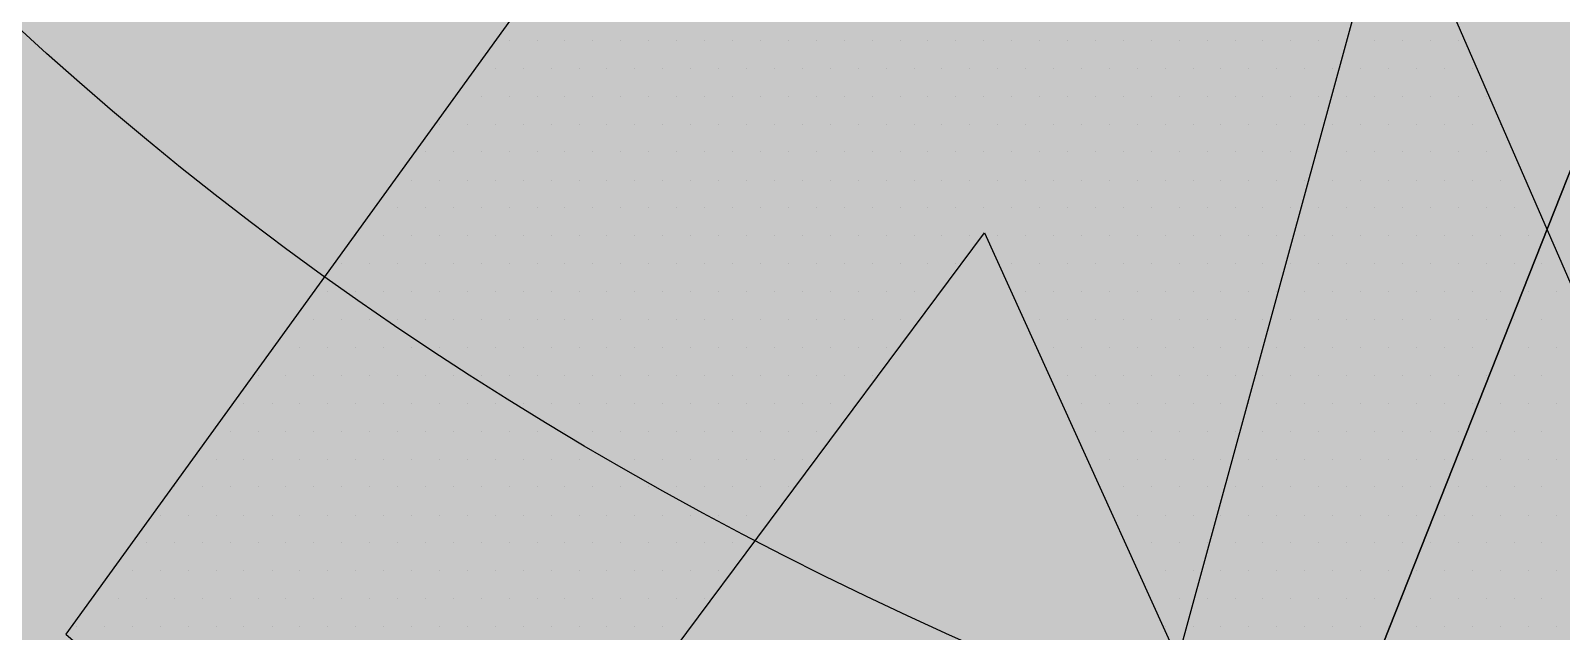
# Paper-space layout 'Layout1' of a CAD drawing. Extents: x -43 to 2298, y -18 to 768.
# Drawn here: x 135.865 to 138.884, y 256.347 to 257.531 of the extents above; entities that cross this region are included whole.
import ezdxf

# ---------------------------------------------------------------- set-up
doc = ezdxf.new("R2010")
doc.units = 0
doc.header["$LTSCALE"] = 2
doc.linetypes.add('CACHEX2', pattern=[0.75, 0.5, -0.25])
doc.layers.add('CARTOUCHE', color=7, linetype='Continuous')
doc.layers.add('LOGO', color=7, linetype='Continuous')

# ---------------------------------------------------------------- blocks, each defined once
blk = doc.blocks.new('A$C715108E3')
at = {"layer": 'LOGO', "color": 131}
for p, q in [((-15.3405, -20.8538), (-15.3405, -20.8538)), ((-15.2948, -20.8538), (-15.2948, -20.8538)), ((-15.203, -20.8538), (-15.203, -20.8538)), ((-15.1117, -20.8538), (-15.1117, -20.8538)), ((-15.0197, -20.8538), (-15.0197, -20.8538)), ((-14.9278, -20.8538), (-14.9278, -20.8538)), ((-14.8364, -20.8538), (-14.8364, -20.8538)), ((-14.7444, -20.8538), (-14.7444, -20.8538)), ((-14.6527, -20.8538), (-14.6527, -20.8538)), ((-14.5611, -20.8538), (-14.5611, -20.8538)), ((-14.4694, -20.8538), (-14.4694, -20.8538)), ((-14.3774, -20.8538), (-14.3774, -20.8538)), ((-14.2861, -20.8538), (-14.2861, -20.8538)), ((-14.1941, -20.8538), (-14.1941, -20.8538)), ((-14.1021, -20.8538), (-14.1021, -20.8538)), ((-14.0103, -20.8538), (-14.0103, -20.8538)), ((-13.9192, -20.8538), (-13.9192, -20.8538)), ((-13.827, -20.8538), (-13.827, -20.8538)), ((-13.7351, -20.8538), (-13.7351, -20.8538)), ((-13.6441, -20.8538), (-13.6441, -20.8538)), ((-13.552, -20.8538), (-13.552, -20.8538)), ((-13.46, -20.8538), (-13.46, -20.8538)), ((-13.3686, -20.8538), (-13.3686, -20.8538)), ((-13.2767, -20.8538), (-13.2767, -20.8538)), ((-13.1849, -20.8538), (-13.1849, -20.8538)), ((-13.0934, -20.8538), (-13.0934, -20.8538)), ((-13.0014, -20.8538), (-13.0014, -20.8538)), ((-12.9098, -20.8538), (-12.9098, -20.8538)), ((-12.8178, -20.8538), (-12.8178, -20.8538)), ((-12.7265, -20.8538), (-12.7265, -20.8538)), ((-12.6345, -20.8538), (-12.6345, -20.8538)), ((-12.5424, -20.8538), (-12.5424, -20.8538)), ((-12.4514, -20.8538), (-12.4514, -20.8538)), ((-12.3593, -20.8538), (-12.3593, -20.8538)), ((-12.2673, -20.8538), (-12.2673, -20.8538)), ((-12.1762, -20.8538), (-12.1762, -20.8538)), ((-15.4069, -20.9451), (-15.4069, -20.9451)), ((-15.3409, -20.9451), (-15.3409, -20.9451)), ((-15.2491, -20.9451), (-15.2491, -20.9451)), ((-15.1572, -20.9451), (-15.1572, -20.9451)), ((-15.0652, -20.9451), (-15.0652, -20.9451)), ((-14.9739, -20.9451), (-14.9739, -20.9451)), ((-14.8819, -20.9451), (-14.8819, -20.9451)), ((-14.7903, -20.9451), (-14.7903, -20.9451)), ((-14.6988, -20.9451), (-14.6988, -20.9451)), ((-14.607, -20.9451), (-14.607, -20.9451)), ((-14.5152, -20.9451), (-14.5152, -20.9451)), ((-14.4237, -20.9451), (-14.4237, -20.9451)), ((-14.3319, -20.9451), (-14.3319, -20.9451)), ((-14.2398, -20.9451), (-14.2398, -20.9451)), ((-14.1478, -20.9451), (-14.1478, -20.9451)), ((-14.0566, -20.9451), (-14.0566, -20.9451)), ((-13.9645, -20.9451), (-13.9645, -20.9451)), ((-13.8727, -20.9451), (-13.8727, -20.9451)), ((-13.7812, -20.9451), (-13.7812, -20.9451)), ((-13.6894, -20.9451), (-13.6894, -20.9451)), ((-13.5976, -20.9451), (-13.5976, -20.9451)), ((-13.5063, -20.9451), (-13.5063, -20.9451)), ((-13.4143, -20.9451), (-13.4143, -20.9451)), ((-13.3223, -20.9451), (-13.3223, -20.9451)), ((-13.2312, -20.9451), (-13.2312, -20.9451)), ((-13.1392, -20.9451), (-13.1392, -20.9451)), ((-13.0473, -20.9451), (-13.0473, -20.9451)), ((-12.9559, -20.9451), (-12.9559, -20.9451)), ((-12.8642, -20.9451), (-12.8642, -20.9451)), ((-12.7722, -20.9451), (-12.7722, -20.9451)), ((-12.6802, -20.9451), (-12.6802, -20.9451)), ((-12.5889, -20.9451), (-12.5889, -20.9451)), ((-12.4971, -20.9451), (-12.4971, -20.9451)), ((-12.4053, -20.9451), (-12.4053, -20.9451)), ((-12.3136, -20.9451), (-12.3136, -20.9451)), ((-12.2216, -20.9451), (-12.2216, -20.9451)), ((-12.1298, -20.9451), (-12.1298, -20.9451)), ((-15.4732, -21.0375), (-15.4732, -21.0375)), ((-15.3866, -21.0375), (-15.3866, -21.0375)), ((-15.2948, -21.0375), (-15.2948, -21.0375)), ((-15.203, -21.0375), (-15.203, -21.0375)), ((-15.1117, -21.0375), (-15.1117, -21.0375)), ((-15.0197, -21.0375), (-15.0197, -21.0375)), ((-14.9278, -21.0375), (-14.9278, -21.0375)), ((-14.8364, -21.0375), (-14.8364, -21.0375)), ((-14.7444, -21.0375), (-14.7444, -21.0375)), ((-14.6527, -21.0375), (-14.6527, -21.0375)), ((-14.5611, -21.0375), (-14.5611, -21.0375)), ((-14.4694, -21.0375), (-14.4694, -21.0375)), ((-14.3774, -21.0375), (-14.3774, -21.0375)), ((-14.2861, -21.0375), (-14.2861, -21.0375)), ((-14.1941, -21.0375), (-14.1941, -21.0375)), ((-14.1021, -21.0375), (-14.1021, -21.0375)), ((-14.0103, -21.0375), (-14.0103, -21.0375)), ((-13.9192, -21.0375), (-13.9192, -21.0375)), ((-13.827, -21.0375), (-13.827, -21.0375)), ((-13.7351, -21.0375), (-13.7351, -21.0375)), ((-13.6441, -21.0375), (-13.6441, -21.0375)), ((-13.552, -21.0375), (-13.552, -21.0375)), ((-13.46, -21.0375), (-13.46, -21.0375)), ((-13.3686, -21.0375), (-13.3686, -21.0375)), ((-13.2767, -21.0375), (-13.2767, -21.0375)), ((-13.1849, -21.0375), (-13.1849, -21.0375)), ((-13.0934, -21.0375), (-13.0934, -21.0375)), ((-13.0014, -21.0375), (-13.0014, -21.0375)), ((-12.9098, -21.0375), (-12.9098, -21.0375)), ((-12.8178, -21.0375), (-12.8178, -21.0375)), ((-12.7265, -21.0375), (-12.7265, -21.0375)), ((-12.6345, -21.0375), (-12.6345, -21.0375)), ((-12.5424, -21.0375), (-12.5424, -21.0375)), ((-12.4514, -21.0375), (-12.4514, -21.0375)), ((-12.3593, -21.0375), (-12.3593, -21.0375)), ((-12.2673, -21.0375), (-12.2673, -21.0375)), ((-12.1762, -21.0375), (-12.1762, -21.0375)), ((-12.0844, -21.0375), (-12.0844, -21.0375)), ((-15.5396, -21.1288), (-15.5396, -21.1288)), ((-15.5242, -21.1288), (-15.5242, -21.1288)), ((-15.4324, -21.1288), (-15.4324, -21.1288)), ((-15.3409, -21.1288), (-15.3409, -21.1288)), ((-15.2491, -21.1288), (-15.2491, -21.1288)), ((-15.1572, -21.1288), (-15.1572, -21.1288)), ((-15.0652, -21.1288), (-15.0652, -21.1288)), ((-14.9739, -21.1288), (-14.9739, -21.1288)), ((-14.8819, -21.1288), (-14.8819, -21.1288)), ((-14.7903, -21.1288), (-14.7903, -21.1288)), ((-14.6988, -21.1288), (-14.6988, -21.1288)), ((-14.607, -21.1288), (-14.607, -21.1288)), ((-14.5152, -21.1288), (-14.5152, -21.1288)), ((-14.4237, -21.1288), (-14.4237, -21.1288)), ((-14.3319, -21.1288), (-14.3319, -21.1288)), ((-14.2398, -21.1288), (-14.2398, -21.1288)), ((-14.1478, -21.1288), (-14.1478, -21.1288)), ((-14.0566, -21.1288), (-14.0566, -21.1288)), ((-13.9645, -21.1288), (-13.9645, -21.1288)), ((-13.8727, -21.1288), (-13.8727, -21.1288)), ((-13.7812, -21.1288), (-13.7812, -21.1288)), ((-13.6894, -21.1288), (-13.6894, -21.1288)), ((-13.5976, -21.1288), (-13.5976, -21.1288)), ((-13.5063, -21.1288), (-13.5063, -21.1288)), ((-13.4143, -21.1288), (-13.4143, -21.1288)), ((-13.3223, -21.1288), (-13.3223, -21.1288)), ((-13.2312, -21.1288), (-13.2312, -21.1288)), ((-13.1392, -21.1288), (-13.1392, -21.1288)), ((-13.0473, -21.1288), (-13.0473, -21.1288)), ((-12.9559, -21.1288), (-12.9559, -21.1288)), ((-12.8642, -21.1288), (-12.8642, -21.1288)), ((-12.7722, -21.1288), (-12.7722, -21.1288)), ((-12.6802, -21.1288), (-12.6802, -21.1288)), ((-12.5889, -21.1288), (-12.5889, -21.1288)), ((-12.4971, -21.1288), (-12.4971, -21.1288)), ((-12.4053, -21.1288), (-12.4053, -21.1288)), ((-12.3136, -21.1288), (-12.3136, -21.1288)), ((-12.2216, -21.1288), (-12.2216, -21.1288)), ((-12.1298, -21.1288), (-12.1298, -21.1288)), ((-12.0387, -21.1288), (-12.0387, -21.1288)), ((-15.6059, -21.2202), (-15.6059, -21.2202)), ((-15.5699, -21.2202), (-15.5699, -21.2202)), ((-15.4786, -21.2202), (-15.4786, -21.2202)), ((-15.3866, -21.2202), (-15.3866, -21.2202)), ((-15.2948, -21.2202), (-15.2948, -21.2202)), ((-15.203, -21.2202), (-15.203, -21.2202)), ((-15.1117, -21.2202), (-15.1117, -21.2202)), ((-15.0197, -21.2202), (-15.0197, -21.2202)), ((-14.9278, -21.2202), (-14.9278, -21.2202)), ((-14.8364, -21.2202), (-14.8364, -21.2202)), ((-14.7444, -21.2202), (-14.7444, -21.2202)), ((-14.6527, -21.2202), (-14.6527, -21.2202)), ((-14.5611, -21.2202), (-14.5611, -21.2202)), ((-14.4694, -21.2202), (-14.4694, -21.2202)), ((-14.3774, -21.2202), (-14.3774, -21.2202)), ((-14.2861, -21.2202), (-14.2861, -21.2202)), ((-14.1941, -21.2202), (-14.1941, -21.2202)), ((-14.1021, -21.2202), (-14.1021, -21.2202)), ((-14.0103, -21.2202), (-14.0103, -21.2202)), ((-13.9192, -21.2202), (-13.9192, -21.2202)), ((-13.827, -21.2202), (-13.827, -21.2202)), ((-13.7351, -21.2202), (-13.7351, -21.2202)), ((-13.6441, -21.2202), (-13.6441, -21.2202)), ((-13.552, -21.2202), (-13.552, -21.2202)), ((-13.46, -21.2202), (-13.46, -21.2202)), ((-13.3686, -21.2202), (-13.3686, -21.2202)), ((-13.2767, -21.2202), (-13.2767, -21.2202)), ((-13.1849, -21.2202), (-13.1849, -21.2202)), ((-13.0934, -21.2202), (-13.0934, -21.2202)), ((-13.0014, -21.2202), (-13.0014, -21.2202)), ((-12.9098, -21.2202), (-12.9098, -21.2202)), ((-12.8178, -21.2202), (-12.8178, -21.2202)), ((-12.7265, -21.2202), (-12.7265, -21.2202)), ((-12.6345, -21.2202), (-12.6345, -21.2202)), ((-12.5424, -21.2202), (-12.5424, -21.2202)), ((-12.4514, -21.2202), (-12.4514, -21.2202)), ((-12.3593, -21.2202), (-12.3593, -21.2202)), ((-12.2673, -21.2202), (-12.2673, -21.2202)), ((-12.1762, -21.2202), (-12.1762, -21.2202)), ((-12.0844, -21.2202), (-12.0844, -21.2202)), ((-15.6722, -21.3126), (-15.6722, -21.3126)), ((-15.616, -21.3126), (-15.616, -21.3126)), ((-15.5242, -21.3126), (-15.5242, -21.3126)), ((-15.4324, -21.3126), (-15.4324, -21.3126)), ((-15.3409, -21.3126), (-15.3409, -21.3126)), ((-15.2491, -21.3126), (-15.2491, -21.3126)), ((-15.1572, -21.3126), (-15.1572, -21.3126)), ((-15.0652, -21.3126), (-15.0652, -21.3126)), ((-14.9739, -21.3126), (-14.9739, -21.3126)), ((-14.8819, -21.3126), (-14.8819, -21.3126)), ((-14.7903, -21.3126), (-14.7903, -21.3126)), ((-14.6988, -21.3126), (-14.6988, -21.3126)), ((-14.607, -21.3126), (-14.607, -21.3126)), ((-14.5152, -21.3126), (-14.5152, -21.3126)), ((-14.4237, -21.3126), (-14.4237, -21.3126)), ((-14.3319, -21.3126), (-14.3319, -21.3126)), ((-14.2398, -21.3126), (-14.2398, -21.3126)), ((-14.1478, -21.3126), (-14.1478, -21.3126)), ((-14.0566, -21.3126), (-14.0566, -21.3126)), ((-13.9645, -21.3126), (-13.9645, -21.3126)), ((-13.8727, -21.3126), (-13.8727, -21.3126)), ((-13.7812, -21.3126), (-13.7812, -21.3126)), ((-13.6894, -21.3126), (-13.6894, -21.3126)), ((-13.5976, -21.3126), (-13.5976, -21.3126)), ((-13.5063, -21.3126), (-13.5063, -21.3126)), ((-13.4143, -21.3126), (-13.4143, -21.3126)), ((-13.3223, -21.3126), (-13.3223, -21.3126)), ((-13.2312, -21.3126), (-13.2312, -21.3126)), ((-13.1392, -21.3126), (-13.1392, -21.3126)), ((-13.0473, -21.3126), (-13.0473, -21.3126)), ((-12.9559, -21.3126), (-12.9559, -21.3126)), ((-12.8642, -21.3126), (-12.8642, -21.3126)), ((-12.7722, -21.3126), (-12.7722, -21.3126)), ((-12.6802, -21.3126), (-12.6802, -21.3126)), ((-12.5889, -21.3126), (-12.5889, -21.3126)), ((-12.4971, -21.3126), (-12.4971, -21.3126)), ((-12.4053, -21.3126), (-12.4053, -21.3126)), ((-12.3136, -21.3126), (-12.3136, -21.3126)), ((-12.2216, -21.3126), (-12.2216, -21.3126)), ((-12.1298, -21.3126), (-12.1298, -21.3126)), ((-12.0387, -21.3126), (-12.0387, -21.3126)), ((-15.7386, -21.4039), (-15.7386, -21.4039)), ((-15.6619, -21.4039), (-15.6619, -21.4039)), ((-15.5699, -21.4039), (-15.5699, -21.4039)), ((-15.4786, -21.4039), (-15.4786, -21.4039)), ((-15.3866, -21.4039), (-15.3866, -21.4039)), ((-15.2948, -21.4039), (-15.2948, -21.4039)), ((-15.203, -21.4039), (-15.203, -21.4039)), ((-15.1117, -21.4039), (-15.1117, -21.4039)), ((-15.0197, -21.4039), (-15.0197, -21.4039)), ((-14.9278, -21.4039), (-14.9278, -21.4039)), ((-14.8364, -21.4039), (-14.8364, -21.4039)), ((-14.7444, -21.4039), (-14.7444, -21.4039)), ((-14.6527, -21.4039), (-14.6527, -21.4039)), ((-14.5611, -21.4039), (-14.5611, -21.4039)), ((-14.4694, -21.4039), (-14.4694, -21.4039)), ((-14.3774, -21.4039), (-14.3774, -21.4039)), ((-14.2861, -21.4039), (-14.2861, -21.4039)), ((-14.1941, -21.4039), (-14.1941, -21.4039)), ((-14.1021, -21.4039), (-14.1021, -21.4039)), ((-14.0103, -21.4039), (-14.0103, -21.4039)), ((-13.9192, -21.4039), (-13.9192, -21.4039)), ((-13.827, -21.4039), (-13.827, -21.4039)), ((-13.7351, -21.4039), (-13.7351, -21.4039)), ((-13.6441, -21.4039), (-13.6441, -21.4039)), ((-13.552, -21.4039), (-13.552, -21.4039)), ((-13.46, -21.4039), (-13.46, -21.4039)), ((-13.3686, -21.4039), (-13.3686, -21.4039)), ((-13.2767, -21.4039), (-13.2767, -21.4039)), ((-13.1849, -21.4039), (-13.1849, -21.4039)), ((-13.0934, -21.4039), (-13.0934, -21.4039)), ((-13.0014, -21.4039), (-13.0014, -21.4039)), ((-12.9098, -21.4039), (-12.9098, -21.4039)), ((-12.8178, -21.4039), (-12.8178, -21.4039)), ((-12.7265, -21.4039), (-12.7265, -21.4039)), ((-12.6345, -21.4039), (-12.6345, -21.4039)), ((-12.5424, -21.4039), (-12.5424, -21.4039)), ((-12.4514, -21.4039), (-12.4514, -21.4039)), ((-12.3593, -21.4039), (-12.3593, -21.4039)), ((-12.2673, -21.4039), (-12.2673, -21.4039)), ((-12.1762, -21.4039), (-12.1762, -21.4039)), ((-12.0844, -21.4039), (-12.0844, -21.4039)), ((-11.9924, -21.4039), (-11.9924, -21.4039)), ((-15.8049, -21.4954), (-15.8049, -21.4954)), ((-15.7995, -21.4954), (-15.7995, -21.4954)), ((-15.7075, -21.4954), (-15.7075, -21.4954)), ((-15.616, -21.4954), (-15.616, -21.4954)), ((-15.5242, -21.4954), (-15.5242, -21.4954)), ((-15.4324, -21.4954), (-15.4324, -21.4954)), ((-15.3409, -21.4954), (-15.3409, -21.4954)), ((-15.2491, -21.4954), (-15.2491, -21.4954)), ((-15.1572, -21.4954), (-15.1572, -21.4954)), ((-15.0652, -21.4954), (-15.0652, -21.4954)), ((-14.9739, -21.4954), (-14.9739, -21.4954)), ((-14.8819, -21.4954), (-14.8819, -21.4954)), ((-14.7903, -21.4954), (-14.7903, -21.4954)), ((-14.6988, -21.4954), (-14.6988, -21.4954)), ((-14.607, -21.4954), (-14.607, -21.4954)), ((-14.5152, -21.4954), (-14.5152, -21.4954)), ((-14.4237, -21.4954), (-14.4237, -21.4954)), ((-14.3319, -21.4954), (-14.3319, -21.4954)), ((-14.2398, -21.4954), (-14.2398, -21.4954)), ((-14.1478, -21.4954), (-14.1478, -21.4954)), ((-14.0566, -21.4954), (-14.0566, -21.4954)), ((-13.9645, -21.4954), (-13.9645, -21.4954)), ((-13.8727, -21.4954), (-13.8727, -21.4954)), ((-13.7812, -21.4954), (-13.7812, -21.4954)), ((-13.7291, -21.4954), (-13.7291, -21.4954)), ((-13.6894, -21.4954), (-13.6894, -21.4954)), ((-13.5976, -21.4954), (-13.5976, -21.4954)), ((-13.5063, -21.4954), (-13.5063, -21.4954)), ((-13.4143, -21.4954), (-13.4143, -21.4954)), ((-13.3223, -21.4954), (-13.3223, -21.4954)), ((-13.2312, -21.4954), (-13.2312, -21.4954)), ((-13.1392, -21.4954), (-13.1392, -21.4954)), ((-13.0473, -21.4954), (-13.0473, -21.4954)), ((-12.9559, -21.4954), (-12.9559, -21.4954)), ((-12.8642, -21.4954), (-12.8642, -21.4954)), ((-12.7722, -21.4954), (-12.7722, -21.4954)), ((-12.6802, -21.4954), (-12.6802, -21.4954)), ((-12.5889, -21.4954), (-12.5889, -21.4954)), ((-12.4971, -21.4954), (-12.4971, -21.4954)), ((-12.4053, -21.4954), (-12.4053, -21.4954)), ((-12.3136, -21.4954), (-12.3136, -21.4954)), ((-12.2216, -21.4954), (-12.2216, -21.4954)), ((-12.1298, -21.4954), (-12.1298, -21.4954)), ((-12.0387, -21.4954), (-12.0387, -21.4954)), ((-11.9465, -21.4954), (-11.9465, -21.4954)), ((-15.8713, -21.5878), (-15.8713, -21.5878)), ((-15.845, -21.5878), (-15.845, -21.5878)), ((-15.754, -21.5878), (-15.754, -21.5878)), ((-15.6619, -21.5878), (-15.6619, -21.5878)), ((-15.5699, -21.5878), (-15.5699, -21.5878)), ((-15.4786, -21.5878), (-15.4786, -21.5878)), ((-15.3866, -21.5878), (-15.3866, -21.5878)), ((-15.2948, -21.5878), (-15.2948, -21.5878)), ((-15.203, -21.5878), (-15.203, -21.5878)), ((-15.1117, -21.5878), (-15.1117, -21.5878)), ((-15.0197, -21.5878), (-15.0197, -21.5878)), ((-14.9278, -21.5878), (-14.9278, -21.5878)), ((-14.8364, -21.5878), (-14.8364, -21.5878)), ((-14.7444, -21.5878), (-14.7444, -21.5878)), ((-14.6527, -21.5878), (-14.6527, -21.5878)), ((-14.5611, -21.5878), (-14.5611, -21.5878)), ((-14.4694, -21.5878), (-14.4694, -21.5878)), ((-14.3774, -21.5878), (-14.3774, -21.5878)), ((-14.2861, -21.5878), (-14.2861, -21.5878)), ((-14.1941, -21.5878), (-14.1941, -21.5878)), ((-14.1021, -21.5878), (-14.1021, -21.5878)), ((-14.0103, -21.5878), (-14.0103, -21.5878)), ((-13.9192, -21.5878), (-13.9192, -21.5878)), ((-13.827, -21.5878), (-13.827, -21.5878)), ((-13.6875, -21.5878), (-13.6875, -21.5878)), ((-13.6441, -21.5878), (-13.6441, -21.5878)), ((-13.552, -21.5878), (-13.552, -21.5878)), ((-13.46, -21.5878), (-13.46, -21.5878)), ((-13.3686, -21.5878), (-13.3686, -21.5878)), ((-13.2767, -21.5878), (-13.2767, -21.5878)), ((-13.1849, -21.5878), (-13.1849, -21.5878)), ((-13.0934, -21.5878), (-13.0934, -21.5878)), ((-13.0014, -21.5878), (-13.0014, -21.5878)), ((-12.9098, -21.5878), (-12.9098, -21.5878)), ((-12.8178, -21.5878), (-12.8178, -21.5878)), ((-12.7265, -21.5878), (-12.7265, -21.5878)), ((-12.6345, -21.5878), (-12.6345, -21.5878)), ((-12.5424, -21.5878), (-12.5424, -21.5878)), ((-12.4514, -21.5878), (-12.4514, -21.5878)), ((-12.3593, -21.5878), (-12.3593, -21.5878)), ((-12.2673, -21.5878), (-12.2673, -21.5878)), ((-12.1762, -21.5878), (-12.1762, -21.5878)), ((-12.0844, -21.5878), (-12.0844, -21.5878)), ((-11.9924, -21.5878), (-11.9924, -21.5878)), ((-11.9011, -21.5878), (-11.9011, -21.5878)), ((-15.9376, -21.6792), (-15.9376, -21.6792)), ((-15.8915, -21.6792), (-15.8915, -21.6792)), ((-15.7995, -21.6792), (-15.7995, -21.6792)), ((-15.7075, -21.6792), (-15.7075, -21.6792)), ((-15.616, -21.6792), (-15.616, -21.6792)), ((-15.5242, -21.6792), (-15.5242, -21.6792)), ((-15.4324, -21.6792), (-15.4324, -21.6792)), ((-15.3409, -21.6792), (-15.3409, -21.6792)), ((-15.2491, -21.6792), (-15.2491, -21.6792)), ((-15.1572, -21.6792), (-15.1572, -21.6792)), ((-15.0652, -21.6792), (-15.0652, -21.6792)), ((-14.9739, -21.6792), (-14.9739, -21.6792)), ((-14.8819, -21.6792), (-14.8819, -21.6792)), ((-14.7903, -21.6792), (-14.7903, -21.6792)), ((-14.6988, -21.6792), (-14.6988, -21.6792)), ((-14.607, -21.6792), (-14.607, -21.6792)), ((-14.5152, -21.6792), (-14.5152, -21.6792)), ((-14.4237, -21.6792), (-14.4237, -21.6792)), ((-14.3319, -21.6792), (-14.3319, -21.6792)), ((-14.2398, -21.6792), (-14.2398, -21.6792)), ((-14.1478, -21.6792), (-14.1478, -21.6792)), ((-14.0566, -21.6792), (-14.0566, -21.6792)), ((-13.9645, -21.6792), (-13.9645, -21.6792)), ((-13.6456, -21.6792), (-13.6456, -21.6792)), ((-13.5976, -21.6792), (-13.5976, -21.6792)), ((-13.5063, -21.6792), (-13.5063, -21.6792)), ((-13.4143, -21.6792), (-13.4143, -21.6792)), ((-13.3223, -21.6792), (-13.3223, -21.6792)), ((-13.2312, -21.6792), (-13.2312, -21.6792)), ((-13.1392, -21.6792), (-13.1392, -21.6792)), ((-13.0473, -21.6792), (-13.0473, -21.6792)), ((-12.9559, -21.6792), (-12.9559, -21.6792)), ((-12.8642, -21.6792), (-12.8642, -21.6792)), ((-12.7722, -21.6792), (-12.7722, -21.6792)), ((-12.6802, -21.6792), (-12.6802, -21.6792)), ((-12.5889, -21.6792), (-12.5889, -21.6792)), ((-12.4971, -21.6792), (-12.4971, -21.6792)), ((-12.4053, -21.6792), (-12.4053, -21.6792)), ((-12.3136, -21.6792), (-12.3136, -21.6792)), ((-12.2216, -21.6792), (-12.2216, -21.6792)), ((-12.1298, -21.6792), (-12.1298, -21.6792)), ((-12.0387, -21.6792), (-12.0387, -21.6792)), ((-11.9465, -21.6792), (-11.9465, -21.6792)), ((-11.8546, -21.6792), (-11.8546, -21.6792)), ((-16.0032, -21.7705), (-16.0032, -21.7705)), ((-15.9369, -21.7705), (-15.9369, -21.7705)), ((-15.845, -21.7705), (-15.845, -21.7705)), ((-15.754, -21.7705), (-15.754, -21.7705)), ((-15.6619, -21.7705), (-15.6619, -21.7705)), ((-15.5699, -21.7705), (-15.5699, -21.7705)), ((-15.4786, -21.7705), (-15.4786, -21.7705)), ((-15.3866, -21.7705), (-15.3866, -21.7705)), ((-15.2948, -21.7705), (-15.2948, -21.7705)), ((-15.203, -21.7705), (-15.203, -21.7705)), ((-15.1117, -21.7705), (-15.1117, -21.7705)), ((-15.0197, -21.7705), (-15.0197, -21.7705)), ((-14.9278, -21.7705), (-14.9278, -21.7705)), ((-14.8364, -21.7705), (-14.8364, -21.7705)), ((-14.7444, -21.7705), (-14.7444, -21.7705)), ((-14.6527, -21.7705), (-14.6527, -21.7705)), ((-14.5611, -21.7705), (-14.5611, -21.7705)), ((-14.4694, -21.7705), (-14.4694, -21.7705)), ((-14.3774, -21.7705), (-14.3774, -21.7705)), ((-14.2861, -21.7705), (-14.2861, -21.7705)), ((-14.1941, -21.7705), (-14.1941, -21.7705)), ((-14.1021, -21.7705), (-14.1021, -21.7705)), ((-14.0103, -21.7705), (-14.0103, -21.7705)), ((-13.6043, -21.7705), (-13.6043, -21.7705)), ((-13.552, -21.7705), (-13.552, -21.7705)), ((-13.46, -21.7705), (-13.46, -21.7705)), ((-13.3686, -21.7705), (-13.3686, -21.7705)), ((-13.2767, -21.7705), (-13.2767, -21.7705)), ((-13.1849, -21.7705), (-13.1849, -21.7705)), ((-13.0934, -21.7705), (-13.0934, -21.7705)), ((-13.0014, -21.7705), (-13.0014, -21.7705)), ((-12.9098, -21.7705), (-12.9098, -21.7705)), ((-12.8178, -21.7705), (-12.8178, -21.7705)), ((-12.7265, -21.7705), (-12.7265, -21.7705)), ((-12.6345, -21.7705), (-12.6345, -21.7705)), ((-12.5424, -21.7705), (-12.5424, -21.7705)), ((-12.4514, -21.7705), (-12.4514, -21.7705)), ((-12.3593, -21.7705), (-12.3593, -21.7705)), ((-12.2673, -21.7705), (-12.2673, -21.7705)), ((-12.1762, -21.7705), (-12.1762, -21.7705)), ((-12.0844, -21.7705), (-12.0844, -21.7705)), ((-11.9924, -21.7705), (-11.9924, -21.7705)), ((-11.9011, -21.7705), (-11.9011, -21.7705)), ((-16.0697, -21.8631), (-16.0697, -21.8631)), ((-15.9828, -21.8631), (-15.9828, -21.8631)), ((-15.8915, -21.8631), (-15.8915, -21.8631)), ((-15.7995, -21.8631), (-15.7995, -21.8631)), ((-15.7075, -21.8631), (-15.7075, -21.8631)), ((-15.616, -21.8631), (-15.616, -21.8631)), ((-15.5242, -21.8631), (-15.5242, -21.8631)), ((-15.4324, -21.8631), (-15.4324, -21.8631)), ((-15.3409, -21.8631), (-15.3409, -21.8631)), ((-15.2491, -21.8631), (-15.2491, -21.8631)), ((-15.1572, -21.8631), (-15.1572, -21.8631)), ((-15.0652, -21.8631), (-15.0652, -21.8631)), ((-14.9739, -21.8631), (-14.9739, -21.8631)), ((-14.8819, -21.8631), (-14.8819, -21.8631)), ((-14.7903, -21.8631), (-14.7903, -21.8631)), ((-14.6988, -21.8631), (-14.6988, -21.8631)), ((-14.607, -21.8631), (-14.607, -21.8631)), ((-14.5152, -21.8631), (-14.5152, -21.8631)), ((-14.4237, -21.8631), (-14.4237, -21.8631)), ((-14.3319, -21.8631), (-14.3319, -21.8631)), ((-14.2398, -21.8631), (-14.2398, -21.8631)), ((-14.1478, -21.8631), (-14.1478, -21.8631)), ((-14.0566, -21.8631), (-14.0566, -21.8631)), ((-13.5622, -21.8631), (-13.5622, -21.8631)), ((-13.5063, -21.8631), (-13.5063, -21.8631)), ((-13.4143, -21.8631), (-13.4143, -21.8631)), ((-13.3223, -21.8631), (-13.3223, -21.8631)), ((-13.2312, -21.8631), (-13.2312, -21.8631)), ((-13.1392, -21.8631), (-13.1392, -21.8631)), ((-13.0473, -21.8631), (-13.0473, -21.8631)), ((-12.9559, -21.8631), (-12.9559, -21.8631)), ((-12.8642, -21.8631), (-12.8642, -21.8631)), ((-12.7722, -21.8631), (-12.7722, -21.8631)), ((-12.6802, -21.8631), (-12.6802, -21.8631)), ((-12.5889, -21.8631), (-12.5889, -21.8631)), ((-12.4971, -21.8631), (-12.4971, -21.8631)), ((-12.4053, -21.8631), (-12.4053, -21.8631)), ((-12.3136, -21.8631), (-12.3136, -21.8631)), ((-12.2216, -21.8631), (-12.2216, -21.8631)), ((-12.1298, -21.8631), (-12.1298, -21.8631)), ((-12.0387, -21.8631), (-12.0387, -21.8631)), ((-11.9465, -21.8631), (-11.9465, -21.8631)), ((-11.8546, -21.8631), (-11.8546, -21.8631)), ((-16.1361, -21.9543), (-16.1361, -21.9543)), ((-16.1203, -21.9543), (-16.1203, -21.9543)), ((-16.0287, -21.9543), (-16.0287, -21.9543)), ((-15.9369, -21.9543), (-15.9369, -21.9543)), ((-15.845, -21.9543), (-15.845, -21.9543)), ((-15.754, -21.9543), (-15.754, -21.9543)), ((-15.6619, -21.9543), (-15.6619, -21.9543)), ((-15.5699, -21.9543), (-15.5699, -21.9543)), ((-15.4786, -21.9543), (-15.4786, -21.9543)), ((-15.3866, -21.9543), (-15.3866, -21.9543)), ((-15.2948, -21.9543), (-15.2948, -21.9543)), ((-15.203, -21.9543), (-15.203, -21.9543)), ((-15.1117, -21.9543), (-15.1117, -21.9543)), ((-15.0197, -21.9543), (-15.0197, -21.9543)), ((-14.9278, -21.9543), (-14.9278, -21.9543)), ((-14.8364, -21.9543), (-14.8364, -21.9543)), ((-14.7444, -21.9543), (-14.7444, -21.9543)), ((-14.6527, -21.9543), (-14.6527, -21.9543)), ((-14.5611, -21.9543), (-14.5611, -21.9543)), ((-14.4694, -21.9543), (-14.4694, -21.9543)), ((-14.3774, -21.9543), (-14.3774, -21.9543)), ((-14.2861, -21.9543), (-14.2861, -21.9543)), ((-14.1941, -21.9543), (-14.1941, -21.9543)), ((-14.1021, -21.9543), (-14.1021, -21.9543)), ((-13.5209, -21.9543), (-13.5209, -21.9543)), ((-13.46, -21.9543), (-13.46, -21.9543)), ((-13.3686, -21.9543), (-13.3686, -21.9543)), ((-13.2767, -21.9543), (-13.2767, -21.9543)), ((-13.1849, -21.9543), (-13.1849, -21.9543)), ((-13.0934, -21.9543), (-13.0934, -21.9543)), ((-13.0014, -21.9543), (-13.0014, -21.9543)), ((-12.9098, -21.9543), (-12.9098, -21.9543)), ((-12.8178, -21.9543), (-12.8178, -21.9543)), ((-12.7265, -21.9543), (-12.7265, -21.9543)), ((-12.6345, -21.9543), (-12.6345, -21.9543)), ((-12.5424, -21.9543), (-12.5424, -21.9543)), ((-12.4514, -21.9543), (-12.4514, -21.9543)), ((-12.3593, -21.9543), (-12.3593, -21.9543)), ((-12.2673, -21.9543), (-12.2673, -21.9543)), ((-12.1762, -21.9543), (-12.1762, -21.9543)), ((-12.0844, -21.9543), (-12.0844, -21.9543)), ((-11.9924, -21.9543), (-11.9924, -21.9543)), ((-11.9011, -21.9543), (-11.9011, -21.9543)), ((-16.2026, -22.0454), (-16.2026, -22.0454)), ((-16.1666, -22.0454), (-16.1666, -22.0454)), ((-16.0744, -22.0454), (-16.0744, -22.0454)), ((-15.9828, -22.0454), (-15.9828, -22.0454)), ((-15.8915, -22.0454), (-15.8915, -22.0454)), ((-15.7995, -22.0454), (-15.7995, -22.0454)), ((-15.7075, -22.0454), (-15.7075, -22.0454)), ((-15.616, -22.0454), (-15.616, -22.0454)), ((-15.5242, -22.0454), (-15.5242, -22.0454)), ((-15.4324, -22.0454), (-15.4324, -22.0454)), ((-15.3409, -22.0454), (-15.3409, -22.0454)), ((-15.2491, -22.0454), (-15.2491, -22.0454)), ((-15.1572, -22.0454), (-15.1572, -22.0454)), ((-15.0652, -22.0454), (-15.0652, -22.0454)), ((-14.9739, -22.0454), (-14.9739, -22.0454)), ((-14.8819, -22.0454), (-14.8819, -22.0454)), ((-14.7903, -22.0454), (-14.7903, -22.0454)), ((-14.6988, -22.0454), (-14.6988, -22.0454)), ((-14.607, -22.0454), (-14.607, -22.0454)), ((-14.5152, -22.0454), (-14.5152, -22.0454)), ((-14.4237, -22.0454), (-14.4237, -22.0454)), ((-14.3319, -22.0454), (-14.3319, -22.0454)), ((-14.2398, -22.0454), (-14.2398, -22.0454)), ((-13.4791, -22.0454), (-13.4791, -22.0454)), ((-13.4143, -22.0454), (-13.4143, -22.0454)), ((-13.3223, -22.0454), (-13.3223, -22.0454)), ((-13.2312, -22.0454), (-13.2312, -22.0454)), ((-13.1392, -22.0454), (-13.1392, -22.0454)), ((-13.0473, -22.0454), (-13.0473, -22.0454)), ((-12.9559, -22.0454), (-12.9559, -22.0454)), ((-12.8642, -22.0454), (-12.8642, -22.0454)), ((-12.7722, -22.0454), (-12.7722, -22.0454)), ((-12.6802, -22.0454), (-12.6802, -22.0454)), ((-12.5889, -22.0454), (-12.5889, -22.0454)), ((-12.4971, -22.0454), (-12.4971, -22.0454)), ((-12.4053, -22.0454), (-12.4053, -22.0454)), ((-12.3136, -22.0454), (-12.3136, -22.0454)), ((-12.2216, -22.0454), (-12.2216, -22.0454)), ((-12.1298, -22.0454), (-12.1298, -22.0454)), ((-12.0387, -22.0454), (-12.0387, -22.0454)), ((-11.9465, -22.0454), (-11.9465, -22.0454)), ((-11.8546, -22.0454), (-11.8546, -22.0454)), ((-16.2686, -22.1382), (-16.2686, -22.1382)), ((-16.212, -22.1382), (-16.212, -22.1382)), ((-16.1203, -22.1382), (-16.1203, -22.1382)), ((-16.0287, -22.1382), (-16.0287, -22.1382)), ((-15.9369, -22.1382), (-15.9369, -22.1382)), ((-15.845, -22.1382), (-15.845, -22.1382)), ((-15.754, -22.1382), (-15.754, -22.1382)), ((-15.6619, -22.1382), (-15.6619, -22.1382)), ((-15.5699, -22.1382), (-15.5699, -22.1382)), ((-15.4786, -22.1382), (-15.4786, -22.1382)), ((-15.3866, -22.1382), (-15.3866, -22.1382)), ((-15.2948, -22.1382), (-15.2948, -22.1382)), ((-15.203, -22.1382), (-15.203, -22.1382)), ((-15.1117, -22.1382), (-15.1117, -22.1382)), ((-15.0197, -22.1382), (-15.0197, -22.1382)), ((-14.9278, -22.1382), (-14.9278, -22.1382)), ((-14.8364, -22.1382), (-14.8364, -22.1382)), ((-14.7444, -22.1382), (-14.7444, -22.1382)), ((-14.6527, -22.1382), (-14.6527, -22.1382)), ((-14.5611, -22.1382), (-14.5611, -22.1382)), ((-14.4694, -22.1382), (-14.4694, -22.1382)), ((-14.3774, -22.1382), (-14.3774, -22.1382)), ((-14.2861, -22.1382), (-14.2861, -22.1382)), ((-13.4379, -22.1382), (-13.4379, -22.1382)), ((-13.3686, -22.1382), (-13.3686, -22.1382)), ((-13.2767, -22.1382), (-13.2767, -22.1382)), ((-13.1849, -22.1382), (-13.1849, -22.1382)), ((-13.0934, -22.1382), (-13.0934, -22.1382)), ((-13.0014, -22.1382), (-13.0014, -22.1382)), ((-12.9098, -22.1382), (-12.9098, -22.1382)), ((-12.8178, -22.1382), (-12.8178, -22.1382)), ((-12.7265, -22.1382), (-12.7265, -22.1382)), ((-12.6345, -22.1382), (-12.6345, -22.1382)), ((-12.5424, -22.1382), (-12.5424, -22.1382)), ((-12.4514, -22.1382), (-12.4514, -22.1382)), ((-12.3593, -22.1382), (-12.3593, -22.1382)), ((-12.2673, -22.1382), (-12.2673, -22.1382)), ((-12.1762, -22.1382), (-12.1762, -22.1382)), ((-12.0844, -22.1382), (-12.0844, -22.1382)), ((-11.9924, -22.1382), (-11.9924, -22.1382)), ((-11.9011, -22.1382), (-11.9011, -22.1382)), ((-16.3351, -22.2295), (-16.3351, -22.2295)), ((-16.2577, -22.2295), (-16.2577, -22.2295)), ((-16.1666, -22.2295), (-16.1666, -22.2295)), ((-16.0744, -22.2295), (-16.0744, -22.2295)), ((-15.9828, -22.2295), (-15.9828, -22.2295)), ((-15.8915, -22.2295), (-15.8915, -22.2295)), ((-15.7995, -22.2295), (-15.7995, -22.2295)), ((-15.7075, -22.2295), (-15.7075, -22.2295)), ((-15.616, -22.2295), (-15.616, -22.2295)), ((-15.5242, -22.2295), (-15.5242, -22.2295)), ((-15.4324, -22.2295), (-15.4324, -22.2295)), ((-15.3409, -22.2295), (-15.3409, -22.2295)), ((-15.2491, -22.2295), (-15.2491, -22.2295)), ((-15.1572, -22.2295), (-15.1572, -22.2295)), ((-15.0652, -22.2295), (-15.0652, -22.2295)), ((-14.9739, -22.2295), (-14.9739, -22.2295)), ((-14.8819, -22.2295), (-14.8819, -22.2295)), ((-14.7903, -22.2295), (-14.7903, -22.2295)), ((-14.6988, -22.2295), (-14.6988, -22.2295)), ((-14.607, -22.2295), (-14.607, -22.2295)), ((-14.5152, -22.2295), (-14.5152, -22.2295)), ((-14.4237, -22.2295), (-14.4237, -22.2295)), ((-14.3319, -22.2295), (-14.3319, -22.2295)), ((-13.3959, -22.2295), (-13.3959, -22.2295)), ((-13.3223, -22.2295), (-13.3223, -22.2295)), ((-13.2312, -22.2295), (-13.2312, -22.2295)), ((-13.1392, -22.2295), (-13.1392, -22.2295)), ((-13.0473, -22.2295), (-13.0473, -22.2295)), ((-12.9559, -22.2295), (-12.9559, -22.2295)), ((-12.8642, -22.2295), (-12.8642, -22.2295)), ((-12.7722, -22.2295), (-12.7722, -22.2295)), ((-12.6802, -22.2295), (-12.6802, -22.2295)), ((-12.5889, -22.2295), (-12.5889, -22.2295)), ((-12.4971, -22.2295), (-12.4971, -22.2295)), ((-12.4053, -22.2295), (-12.4053, -22.2295)), ((-12.3136, -22.2295), (-12.3136, -22.2295)), ((-12.2216, -22.2295), (-12.2216, -22.2295)), ((-12.1298, -22.2295), (-12.1298, -22.2295)), ((-12.0387, -22.2295), (-12.0387, -22.2295)), ((-11.9465, -22.2295), (-11.9465, -22.2295)), ((-11.8546, -22.2295), (-11.8546, -22.2295)), ((-16.4017, -22.3209), (-16.4017, -22.3209)), ((-16.3953, -22.3209), (-16.3953, -22.3209)), ((-16.304, -22.3209), (-16.304, -22.3209)), ((-16.212, -22.3209), (-16.212, -22.3209)), ((-16.1203, -22.3209), (-16.1203, -22.3209)), ((-16.0287, -22.3209), (-16.0287, -22.3209)), ((-15.9369, -22.3209), (-15.9369, -22.3209)), ((-15.845, -22.3209), (-15.845, -22.3209)), ((-15.754, -22.3209), (-15.754, -22.3209)), ((-15.6619, -22.3209), (-15.6619, -22.3209)), ((-15.5699, -22.3209), (-15.5699, -22.3209)), ((-15.4786, -22.3209), (-15.4786, -22.3209)), ((-15.3866, -22.3209), (-15.3866, -22.3209)), ((-15.2948, -22.3209), (-15.2948, -22.3209)), ((-15.203, -22.3209), (-15.203, -22.3209)), ((-15.1117, -22.3209), (-15.1117, -22.3209)), ((-15.0197, -22.3209), (-15.0197, -22.3209)), ((-14.9278, -22.3209), (-14.9278, -22.3209)), ((-14.8364, -22.3209), (-14.8364, -22.3209)), ((-14.7444, -22.3209), (-14.7444, -22.3209)), ((-14.6527, -22.3209), (-14.6527, -22.3209)), ((-14.5611, -22.3209), (-14.5611, -22.3209)), ((-14.4694, -22.3209), (-14.4694, -22.3209)), ((-14.3774, -22.3209), (-14.3774, -22.3209)), ((-13.3545, -22.3209), (-13.3545, -22.3209)), ((-13.2767, -22.3209), (-13.2767, -22.3209)), ((-13.1849, -22.3209), (-13.1849, -22.3209)), ((-13.0934, -22.3209), (-13.0934, -22.3209)), ((-13.0014, -22.3209), (-13.0014, -22.3209)), ((-12.9098, -22.3209), (-12.9098, -22.3209)), ((-12.8178, -22.3209), (-12.8178, -22.3209)), ((-12.7265, -22.3209), (-12.7265, -22.3209)), ((-12.6345, -22.3209), (-12.6345, -22.3209)), ((-12.5424, -22.3209), (-12.5424, -22.3209)), ((-12.4514, -22.3209), (-12.4514, -22.3209)), ((-12.3593, -22.3209), (-12.3593, -22.3209)), ((-12.2673, -22.3209), (-12.2673, -22.3209)), ((-12.1762, -22.3209), (-12.1762, -22.3209)), ((-12.0844, -22.3209), (-12.0844, -22.3209)), ((-11.9924, -22.3209), (-11.9924, -22.3209)), ((-11.9011, -22.3209), (-11.9011, -22.3209)), ((-16.4676, -22.4135), (-16.4676, -22.4135)), ((-16.4418, -22.4135), (-16.4418, -22.4135)), ((-16.3497, -22.4135), (-16.3497, -22.4135)), ((-16.2577, -22.4135), (-16.2577, -22.4135)), ((-16.1666, -22.4135), (-16.1666, -22.4135)), ((-16.0744, -22.4135), (-16.0744, -22.4135)), ((-15.9828, -22.4135), (-15.9828, -22.4135)), ((-15.8915, -22.4135), (-15.8915, -22.4135)), ((-15.7995, -22.4135), (-15.7995, -22.4135)), ((-15.7075, -22.4135), (-15.7075, -22.4135)), ((-15.616, -22.4135), (-15.616, -22.4135)), ((-15.5242, -22.4135), (-15.5242, -22.4135)), ((-15.4324, -22.4135), (-15.4324, -22.4135)), ((-15.3409, -22.4135), (-15.3409, -22.4135)), ((-15.2491, -22.4135), (-15.2491, -22.4135)), ((-15.1572, -22.4135), (-15.1572, -22.4135)), ((-15.0652, -22.4135), (-15.0652, -22.4135)), ((-14.9739, -22.4135), (-14.9739, -22.4135)), ((-14.8819, -22.4135), (-14.8819, -22.4135)), ((-14.7903, -22.4135), (-14.7903, -22.4135)), ((-14.6988, -22.4135), (-14.6988, -22.4135)), ((-14.607, -22.4135), (-14.607, -22.4135)), ((-14.5152, -22.4135), (-14.5152, -22.4135)), ((-13.3127, -22.4135), (-13.3127, -22.4135)), ((-13.2312, -22.4135), (-13.2312, -22.4135)), ((-13.1392, -22.4135), (-13.1392, -22.4135)), ((-13.0473, -22.4135), (-13.0473, -22.4135)), ((-12.9559, -22.4135), (-12.9559, -22.4135)), ((-12.8642, -22.4135), (-12.8642, -22.4135)), ((-12.7722, -22.4135), (-12.7722, -22.4135)), ((-12.6802, -22.4135), (-12.6802, -22.4135)), ((-12.5889, -22.4135), (-12.5889, -22.4135)), ((-12.4971, -22.4135), (-12.4971, -22.4135)), ((-12.4053, -22.4135), (-12.4053, -22.4135)), ((-12.3136, -22.4135), (-12.3136, -22.4135)), ((-12.2216, -22.4135), (-12.2216, -22.4135)), ((-12.1298, -22.4135), (-12.1298, -22.4135)), ((-12.0387, -22.4135), (-12.0387, -22.4135)), ((-11.9465, -22.4135), (-11.9465, -22.4135)), ((-11.8546, -22.4135), (-11.8546, -22.4135)), ((-16.5342, -22.5048), (-16.5342, -22.5048)), ((-16.4873, -22.5048), (-16.4873, -22.5048)), ((-16.3953, -22.5048), (-16.3953, -22.5048)), ((-16.304, -22.5048), (-16.304, -22.5048)), ((-16.212, -22.5048), (-16.212, -22.5048)), ((-16.1203, -22.5048), (-16.1203, -22.5048)), ((-16.0287, -22.5048), (-16.0287, -22.5048)), ((-15.9369, -22.5048), (-15.9369, -22.5048)), ((-15.845, -22.5048), (-15.845, -22.5048)), ((-15.754, -22.5048), (-15.754, -22.5048)), ((-15.6619, -22.5048), (-15.6619, -22.5048)), ((-15.5699, -22.5048), (-15.5699, -22.5048)), ((-15.4786, -22.5048), (-15.4786, -22.5048)), ((-15.3866, -22.5048), (-15.3866, -22.5048)), ((-15.2948, -22.5048), (-15.2948, -22.5048)), ((-15.203, -22.5048), (-15.203, -22.5048)), ((-15.1117, -22.5048), (-15.1117, -22.5048)), ((-15.0197, -22.5048), (-15.0197, -22.5048)), ((-14.9278, -22.5048), (-14.9278, -22.5048)), ((-14.8364, -22.5048), (-14.8364, -22.5048)), ((-14.7444, -22.5048), (-14.7444, -22.5048)), ((-14.6527, -22.5048), (-14.6527, -22.5048)), ((-14.5611, -22.5048), (-14.5611, -22.5048)), ((-13.2713, -22.5048), (-13.2713, -22.5048)), ((-13.1849, -22.5048), (-13.1849, -22.5048)), ((-13.0934, -22.5048), (-13.0934, -22.5048)), ((-13.0014, -22.5048), (-13.0014, -22.5048)), ((-12.9098, -22.5048), (-12.9098, -22.5048)), ((-12.8178, -22.5048), (-12.8178, -22.5048)), ((-12.7265, -22.5048), (-12.7265, -22.5048)), ((-12.6345, -22.5048), (-12.6345, -22.5048)), ((-12.5424, -22.5048), (-12.5424, -22.5048)), ((-12.4514, -22.5048), (-12.4514, -22.5048)), ((-12.3593, -22.5048), (-12.3593, -22.5048)), ((-12.2673, -22.5048), (-12.2673, -22.5048)), ((-12.1762, -22.5048), (-12.1762, -22.5048)), ((-12.0844, -22.5048), (-12.0844, -22.5048)), ((-11.9924, -22.5048), (-11.9924, -22.5048)), ((-11.9011, -22.5048), (-11.9011, -22.5048)), ((-16.6005, -22.596), (-16.6005, -22.596)), ((-16.5336, -22.596), (-16.5336, -22.596)), ((-16.4418, -22.596), (-16.4418, -22.596)), ((-16.3497, -22.596), (-16.3497, -22.596)), ((-16.2577, -22.596), (-16.2577, -22.596)), ((-16.1666, -22.596), (-16.1666, -22.596)), ((-16.0744, -22.596), (-16.0744, -22.596)), ((-15.9828, -22.596), (-15.9828, -22.596)), ((-15.8915, -22.596), (-15.8915, -22.596)), ((-15.7995, -22.596), (-15.7995, -22.596)), ((-15.7075, -22.596), (-15.7075, -22.596)), ((-15.616, -22.596), (-15.616, -22.596)), ((-15.5242, -22.596), (-15.5242, -22.596)), ((-15.4324, -22.596), (-15.4324, -22.596)), ((-15.3409, -22.596), (-15.3409, -22.596)), ((-15.2491, -22.596), (-15.2491, -22.596)), ((-15.1572, -22.596), (-15.1572, -22.596)), ((-15.0652, -22.596), (-15.0652, -22.596)), ((-14.9739, -22.596), (-14.9739, -22.596)), ((-14.8819, -22.596), (-14.8819, -22.596)), ((-14.7903, -22.596), (-14.7903, -22.596)), ((-14.6988, -22.596), (-14.6988, -22.596)), ((-14.607, -22.596), (-14.607, -22.596)), ((-13.2295, -22.596), (-13.2295, -22.596)), ((-13.1392, -22.596), (-13.1392, -22.596)), ((-13.0473, -22.596), (-13.0473, -22.596)), ((-12.9559, -22.596), (-12.9559, -22.596)), ((-12.8642, -22.596), (-12.8642, -22.596)), ((-12.7722, -22.596), (-12.7722, -22.596)), ((-12.6802, -22.596), (-12.6802, -22.596)), ((-12.5889, -22.596), (-12.5889, -22.596)), ((-12.4971, -22.596), (-12.4971, -22.596)), ((-12.4053, -22.596), (-12.4053, -22.596)), ((-12.3136, -22.596), (-12.3136, -22.596)), ((-12.2216, -22.596), (-12.2216, -22.596)), ((-12.1298, -22.596), (-12.1298, -22.596)), ((-12.0387, -22.596), (-12.0387, -22.596)), ((-11.9465, -22.596), (-11.9465, -22.596)), ((-11.8546, -22.596), (-11.8546, -22.596)), ((-16.667, -22.6884), (-16.667, -22.6884)), ((-16.5793, -22.6884), (-16.5793, -22.6884)), ((-16.4873, -22.6884), (-16.4873, -22.6884)), ((-16.3953, -22.6884), (-16.3953, -22.6884)), ((-16.304, -22.6884), (-16.304, -22.6884)), ((-16.212, -22.6884), (-16.212, -22.6884)), ((-16.1203, -22.6884), (-16.1203, -22.6884)), ((-16.0287, -22.6884), (-16.0287, -22.6884)), ((-15.9369, -22.6884), (-15.9369, -22.6884)), ((-15.845, -22.6884), (-15.845, -22.6884)), ((-15.754, -22.6884), (-15.754, -22.6884)), ((-15.6619, -22.6884), (-15.6619, -22.6884)), ((-15.5699, -22.6884), (-15.5699, -22.6884)), ((-15.4786, -22.6884), (-15.4786, -22.6884)), ((-15.3866, -22.6884), (-15.3866, -22.6884)), ((-15.2948, -22.6884), (-15.2948, -22.6884)), ((-15.203, -22.6884), (-15.203, -22.6884)), ((-15.1117, -22.6884), (-15.1117, -22.6884)), ((-15.0197, -22.6884), (-15.0197, -22.6884)), ((-14.9278, -22.6884), (-14.9278, -22.6884)), ((-14.8364, -22.6884), (-14.8364, -22.6884)), ((-14.7444, -22.6884), (-14.7444, -22.6884)), ((-14.6527, -22.6884), (-14.6527, -22.6884)), ((-13.1883, -22.6884), (-13.1883, -22.6884)), ((-13.1849, -22.6884), (-13.1849, -22.6884)), ((-13.0934, -22.6884), (-13.0934, -22.6884)), ((-13.0014, -22.6884), (-13.0014, -22.6884)), ((-12.9098, -22.6884), (-12.9098, -22.6884)), ((-12.8178, -22.6884), (-12.8178, -22.6884)), ((-12.7265, -22.6884), (-12.7265, -22.6884)), ((-12.6345, -22.6884), (-12.6345, -22.6884)), ((-12.5424, -22.6884), (-12.5424, -22.6884)), ((-12.4514, -22.6884), (-12.4514, -22.6884)), ((-12.3593, -22.6884), (-12.3593, -22.6884)), ((-12.2673, -22.6884), (-12.2673, -22.6884)), ((-12.1762, -22.6884), (-12.1762, -22.6884)), ((-12.0844, -22.6884), (-12.0844, -22.6884)), ((-11.9924, -22.6884), (-11.9924, -22.6884)), ((-11.9011, -22.6884), (-11.9011, -22.6884)), ((-16.7332, -22.7799), (-16.7332, -22.7799)), ((-16.7169, -22.7799), (-16.7169, -22.7799)), ((-16.6249, -22.7799), (-16.6249, -22.7799)), ((-16.5336, -22.7799), (-16.5336, -22.7799)), ((-16.4418, -22.7799), (-16.4418, -22.7799)), ((-16.3497, -22.7799), (-16.3497, -22.7799)), ((-16.2577, -22.7799), (-16.2577, -22.7799)), ((-16.1666, -22.7799), (-16.1666, -22.7799)), ((-16.0744, -22.7799), (-16.0744, -22.7799)), ((-15.9828, -22.7799), (-15.9828, -22.7799)), ((-15.8915, -22.7799), (-15.8915, -22.7799)), ((-15.7995, -22.7799), (-15.7995, -22.7799)), ((-15.7075, -22.7799), (-15.7075, -22.7799)), ((-15.616, -22.7799), (-15.616, -22.7799)), ((-15.5242, -22.7799), (-15.5242, -22.7799)), ((-15.4324, -22.7799), (-15.4324, -22.7799)), ((-15.3409, -22.7799), (-15.3409, -22.7799)), ((-15.2491, -22.7799), (-15.2491, -22.7799)), ((-15.1572, -22.7799), (-15.1572, -22.7799)), ((-15.0652, -22.7799), (-15.0652, -22.7799)), ((-14.9739, -22.7799), (-14.9739, -22.7799)), ((-14.8819, -22.7799), (-14.8819, -22.7799)), ((-14.7903, -22.7799), (-14.7903, -22.7799)), ((-14.6988, -22.7799), (-14.6988, -22.7799)), ((-13.1461, -22.7799), (-13.1461, -22.7799)), ((-13.1392, -22.7799), (-13.1392, -22.7799)), ((-13.0473, -22.7799), (-13.0473, -22.7799)), ((-12.9559, -22.7799), (-12.9559, -22.7799)), ((-12.8642, -22.7799), (-12.8642, -22.7799)), ((-12.7722, -22.7799), (-12.7722, -22.7799)), ((-12.6802, -22.7799), (-12.6802, -22.7799)), ((-12.5889, -22.7799), (-12.5889, -22.7799)), ((-12.4971, -22.7799), (-12.4971, -22.7799)), ((-12.4053, -22.7799), (-12.4053, -22.7799)), ((-12.3136, -22.7799), (-12.3136, -22.7799)), ((-12.2216, -22.7799), (-12.2216, -22.7799)), ((-12.1298, -22.7799), (-12.1298, -22.7799)), ((-12.0387, -22.7799), (-12.0387, -22.7799)), ((-11.9465, -22.7799), (-11.9465, -22.7799)), ((-11.8546, -22.7799), (-11.8546, -22.7799))]:
    blk.add_line(p, q, dxfattribs=at)
blk.add_lwpolyline([(-15.0643, -20.4719), (-16.7516, -22.8048), (-16.3741, -23.1322), (-15.8207, -23.5348), (-15.4563, -23.799), (-13.7331, -21.4856), (-11.9601, -25.3945), (-11.4761, -25.5469), (-10.7095, -25.798), (-10.0926, -25.8741), (-9.9674, -25.8741), (-12.5584, -19.9248)], dxfattribs=at)
blk = doc.blocks.new('A$C581E6685')
at = {"layer": 'LOGO'}
for color, points in [(40, [(-39.8519, 24.2064), (-46.2303, 8.0935), (-42.1559, 23.0023)]), (32, [(-39.8519, 24.2064), (-38.5844, 21.5046), (-46.2303, 8.0935)])]:
    blk.add_hatch(color=color, dxfattribs=at).paths.add_polyline_path(points)
at = {"layer": 'LOGO', "color": 40}
blk.add_lwpolyline([(-39.8519, 24.2064), (-46.2303, 8.0935), (-42.1559, 23.0023)], close=True, dxfattribs=at)
at = {"layer": 'LOGO', "color": 32}
blk.add_lwpolyline([(-39.8519, 24.2064), (-38.584, 21.5046), (-46.2303, 8.0935)], close=True, dxfattribs=at)
at = {"layer": 'LOGO', "color": 32, "linetype": 'CACHEX2', "ltscale": 1.5}
blk.add_ellipse((-38.0538, 23.8138), major_axis=(-19.0311, -3.534), ratio=0.590567, dxfattribs=at)
at = {"layer": 'LOGO', "color": 32}
blk.add_ellipse((-37.6144, 23.8499), major_axis=(-13.5768, -4.2839), ratio=0.791971, dxfattribs=at)
at = {"layer": 'CARTOUCHE'}
blk.add_blockref('A$C715108E3', (-31.6739, 36.3189), dxfattribs=at)

psp = doc.layouts.get("Layout1")

# ---------------------------------------------------------------- hatches: boundary and pattern name
at = {"layer": 'CARTOUCHE', "true_color": 0xffffff}
h = psp.add_hatch(color=7, dxfattribs=at)
h.dxf.hatch_style = 1
edge = h.paths.add_edge_path()
edge.add_spline(control_points=[(127.7197, 272.4748), (127.7197, 261.5837), (127.7197, 250.6925), (127.7197, 246.8525), (131.5597, 246.8525), (177.0989, 246.8525), (222.6382, 246.8525), (226.4782, 246.8525), (226.4782, 250.6925), (226.4782, 261.5837), (226.4782, 272.4748), (226.4782, 276.3148), (222.6382, 276.3148), (177.0989, 276.3148), (131.5597, 276.3148), (127.7197, 276.3148), (127.7197, 272.4748)], knot_values=[0, 0, 0, 1, 1, 2.570796, 2.570796, 3.570796, 3.570796, 5.141593, 5.141593, 6.141593, 6.141593, 7.712389, 7.712389, 8.712389, 8.712389, 10.283185, 10.283185, 10.283185], weights=[1, 1, 1, 0.707107, 1, 1, 1, 0.707107, 1, 1, 1, 0.707107, 1, 1, 1, 0.707107, 1], degree=2, periodic=0)

# ---------------------------------------------------------------- linework, layer by layer
at = {"layer": 'CARTOUCHE'}
psp.add_rational_spline([(127.7197, 272.4748), (127.7197, 261.5837), (127.7197, 250.6925), (127.7197, 246.8525), (131.5597, 246.8525), (177.0989, 246.8525), (222.6382, 246.8525), (226.4782, 246.8525), (226.4782, 250.6925), (226.4782, 261.5837), (226.4782, 272.4748), (226.4782, 276.3148), (222.6382, 276.3148), (177.0989, 276.3148), (131.5597, 276.3148), (127.7197, 276.3148), (127.7197, 272.4748)], [1, 1, 1, 0.707106781187, 1, 1, 1, 0.707106781187, 1, 1, 1, 0.707106781187, 1, 1, 1, 0.707106781187, 1], degree=2, knots=[0, 0, 0, 1, 1, 2.570796, 2.570796, 3.570796, 3.570796, 5.141593, 5.141593, 6.141593, 6.141593, 7.712389, 7.712389, 8.712389, 8.712389, 10.283185, 10.283185, 10.283185], dxfattribs=at)

# ---------------------------------------------------------------- block references
at = {"layer": 'CARTOUCHE', "xscale": 0.6, "yscale": 0.6, "zscale": 0.6}
psp.add_blockref('A$C581E6685', (164.9904, 248.2331), dxfattribs=at)

doc.saveas('drawing.dxf')
